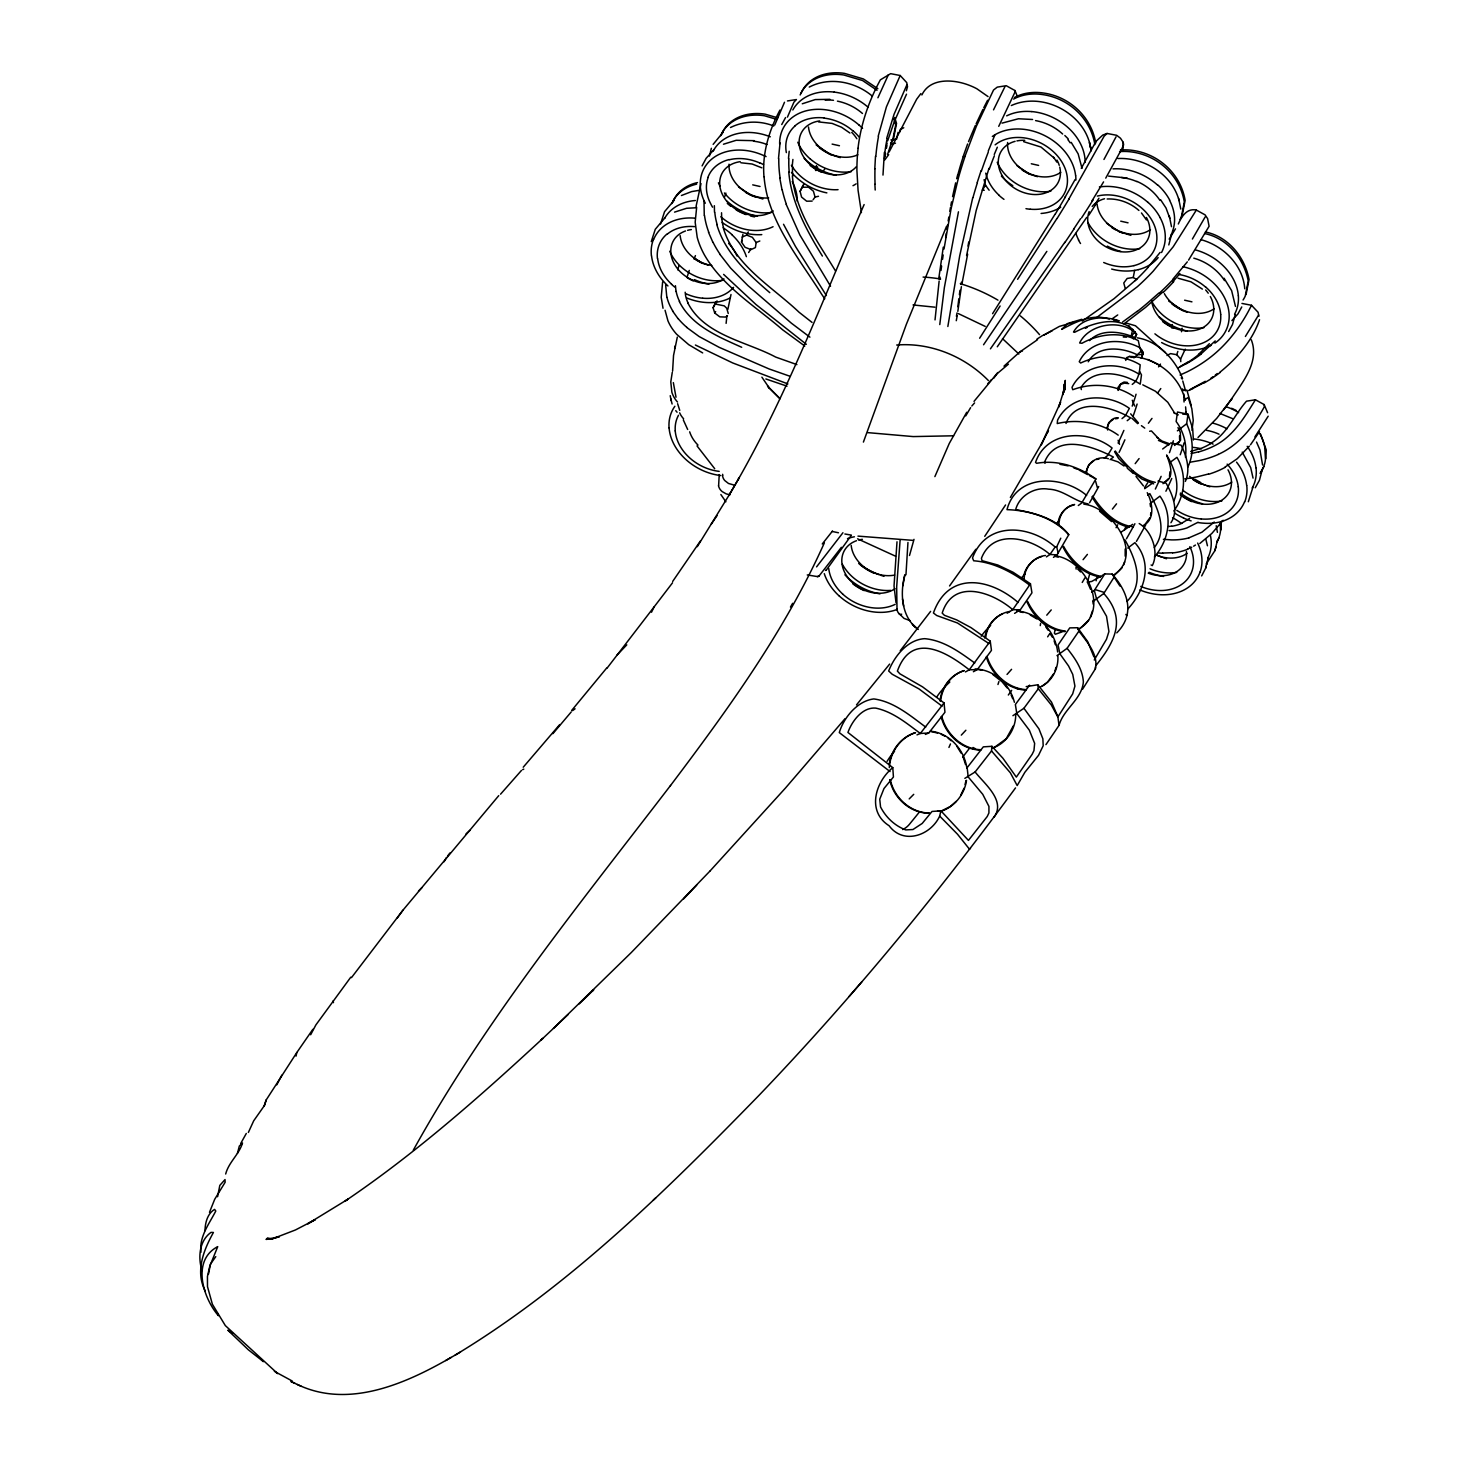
<?xml version="1.0" encoding="UTF-8"?>
<svg xmlns="http://www.w3.org/2000/svg" width="1468" height="1468" viewBox="0 0 1468 1468"><rect width="100%" height="100%" fill="white"/><g stroke="black" fill="none" stroke-linecap="round" stroke-linejoin="round"><path stroke-width="1.5" d="M665.628 284.719L666.821 297.307M1064.649 384.377L1064.594 390.323L1064.318 384.121L1065.089 388.91M672.601 371.092L673.537 355.476L677.317 337.108M935.024 319.896L939.135 281.03M882.984 175.077L884.36 152.433M714.347 205.685L714.494 212.291M721.559 212.768L721.65 218.805M778.48 158.727L780.04 142.836M205.006 1230.643C205.135 1222.807 207.465 1213.596 214.603 1209.393L215.778 1211.027C209.135 1224 199.024 1236.698 200.969 1252.222M217.576 1196.732L219.815 1185.392L225.026 1179.575L225.118 1182.309L214.695 1199.301L209.484 1212.311M900.086 131.698L900.159 129.588L903.756 127.753M1122.928 150.452L1123.222 142.341L1120.488 138.231L1116.653 135.295L1107.055 133.46L1102.78 135.074L1096.027 141.313L1081.274 168.361M874.8 168.728L875.497 156.287M1015.728 714.145C1015.984 729.009 1006.259 743.891 991.799 748.258M703.998 200.767L704.255 215.319M905.958 574.777L907.958 542.463M965.026 156.177L976.348 126.321L993.524 90.043L997.249 87.126L1006.222 85.713L1014.957 90.539L1014.847 92.374L998.735 126.34M788.481 158.471L789.197 151.259M792.225 166.031L792.904 159.443M900.086 540.389L896.673 586.87L897.003 608.614M939.777 324.575L944.364 287.544L958.457 211.814M1125.185 556.152L1125.185 549.05M1024.095 579.163C1024.425 567.529 1033.784 556.757 1045.491 555.473M902.857 585.805L904.839 574.832C899.902 593.347 901.297 617.386 918.271 629.46M964.843 778.37L975.119 771.966L991.524 750.955L991.928 746.313L983.303 746.863A660.765 118.798 -47.9 0 1 967.155 767.654L968.183 776.921L982.753 794.316L988.937 806.409L988.918 812.942L987.212 816.538L968.44 840.393L940.915 810.831L937.593 810.868M1150.582 515.305L1150.82 512.681M897.003 541.784L894.03 586.044L896.012 602.706M1086.577 473.393C1086.265 462.292 1098.431 455.227 1108.358 458.732M1220.972 529.93L1221.321 521.324M1265.911 458.53L1266.26 449.924L1260.48 433.959M1118.763 389.699L1120.855 383.809L1124.048 382.047L1127.332 382.396M1179.648 439.794L1179.52 435.849M296.041 1056.098L296.775 1052.593L312.868 1029.307M726.109 323.364L726.935 315.73M940.052 701.025C941.263 687.538 950.622 674.785 963.797 670.803M696.034 206.511L701.007 183.573M884.525 158.617L884.837 155.755M1064.484 387.112L1063.878 392.103L1065.309 380.359L1062.905 394.672L1064.116 389.736L1058.74 407.003L1060.575 402.232L1041.161 444.859L1048.446 430.528L1047.051 433.262M1106.872 428.362L1108.744 422.656L1112.928 419.628M858.028 148.213C860.78 124.248 868.854 100.943 880.378 79.841L890.636 73.657L900.196 75.51L906.729 82.593L907.518 86.685L906.38 90.759M889.296 767.617C890.25 752.148 900.453 737.266 915.555 732.642M957.833 306.757L958.824 298.793M1185.465 457.282C1187.098 444.767 1183.74 431.574 1176.143 421.518L1177.483 412.013L1188.016 414.251L1192.677 428.638L1193.374 439.978M812.134 201.098L806.666 201.208L801.565 197.061L800.078 191.335L803.088 185.207M957.833 311.344L961.375 286.719M742.166 237.082L746.68 235.082L752.387 237.321L756.13 242.55L755.414 247.578L750.974 249.597L745.065 247.285L741.505 242.128L742.881 234.421M1171.868 328.043L1172.326 324.556M237.449 1153.353L239.321 1146.068L242.514 1143.003C239.156 1154.362 228.623 1162.326 225.687 1174.015M939.759 279.324L940.07 277.158M959.375 294.628L959.98 290.279M940.988 270.479L941.612 266.038M942.548 259.359L943.172 254.918M947.851 326.502L959.705 255.744L972.752 197.648M938.731 278.792L943.282 247.174M945.649 237.577L946.273 233.357M985.78 637.185C987.102 624.634 997.212 613.459 1009.782 611.459M1132.232 384.414C1138.526 380.084 1139.645 371.899 1140.159 364.798C1121.992 353.898 1099.569 354.118 1080.668 363.018L1079.255 361.697C1089.972 339.585 1119.956 336.888 1139.81 347.696L1143.333 352.834L1141.297 358.1L1143.333 352.834L1139.81 347.696L1138.287 340.631C1120.396 331.309 1099.22 333.768 1081.971 343.273L1079.641 342.98C1088.999 323.382 1122.543 318.428 1136.617 334.3L1134.562 337.493C1120.561 331.328 1101.092 328.612 1089.531 340.613M1045.95 744.625L1059.034 725.357L1057.914 717.118L1051.253 704.897L1038.28 688.786L1037.803 684.785L1026.187 686.62M946.897 229.136L947.539 225.044M662.619 282.095L661.206 297.288L663.022 308.262M1040.261 625.625L1040.647 623.221M889.314 763.782C891.296 749.744 901.48 736.954 915.188 732.771M944.016 249.009L951.099 208.658L958.476 177.665A85.878 15.524 -75.5 0 1 965.063 156.397M948.181 220.971L948.823 217.044M966.513 780.37C964.531 794.408 954.347 807.198 940.658 811.382M1187.795 467.136C1194.53 453.502 1192.989 437.244 1186.639 423.793L1188.016 414.251L1182.694 414.104M727.853 309.381L731.009 294.499M1201.668 575.896L1205.613 568.263L1208.109 558.17M956.42 316.299L957.026 312.886M949.814 211.282L950.493 207.355M1066.007 423.463C1076.136 396.727 1111.441 406.508 1130.599 417.903L1127.222 420.692M967.999 246.055L968.752 241.981M896.544 139.368L898.104 132.34M950.842 205.52L951.539 201.85M956.274 320.703L957.246 315.528M672.271 372.358L670.784 381.919L671.867 392.231A96.87 48.811 -16.7 0 0 677.519 402.048M961.815 284.608L967.651 254.184M696.658 207.355L695.171 222.218L697.208 237.302A85.86 53.233 35 0 0 704.42 254.9C722.77 286.682 755.616 306.39 782.609 329.786L804.794 346.044M1055.107 629.644L1054.391 633.295L1055.382 634.231L1062.025 631.919M208.493 1274.096L210.419 1264.168L215.778 1256.626M960.953 284.37L961.375 282.26M1181.465 331.731L1182.162 328.19M966.586 255.524L976.183 210.548L988.992 168.306M719.228 474.623L718.623 485.614M815.456 170.013L816.3 165.701M815.859 170.6L816.703 166.288M1136.746 279.581L1133.241 277.489L1134.654 270.369M1181.318 217.117L1184.309 202.015C1180.033 175.94 1158.325 155.773 1132.379 152.048A49.472 38.718 27.8 0 0 1119.57 151.626M1246.057 294.573L1249.048 279.471C1244.901 257.065 1228.294 236.642 1205.448 231.962M878.213 136.175L886.415 106.889L900.196 75.51M1191.943 430.308L1193.245 420.454L1191.832 408.728L1188.162 397.443L1184.401 399.993M1095.458 666.784L1095.348 668.894L1082.595 689.153M952.567 196.657L955.65 182.839M940.639 700.731C942.052 687.299 951.062 674.546 964.256 670.564M1169.482 476.384L1169.904 471.797M264.112 1105.955L266.167 1099.991L296.848 1052.483M1206.237 563.895L1214.898 550.647L1217.394 540.573M1086.136 471.356L1088.871 464.677L1093.899 460.64M886.58 145.424L887.112 143.093M886.745 138.157L894.049 114.302L906.839 84.942M1058.153 522.828C1059.034 514.222 1065.456 506.699 1074.007 504.974M248.367 1132.452L253.707 1120.8L264.589 1105.312L266.167 1099.991M697.282 546.665L730.33 493.064M1133.443 338.888L1131.131 336.245L1132.709 329.456C1116.267 314.941 1092.137 323.29 1074.704 332.263L1073.512 332.08C1081.953 316.703 1104.12 315.363 1119.203 320.886L1113.515 320.097M892.783 767.636C875.24 782.04 866.524 811.419 889.113 825.75C903.444 845.146 930.767 835.531 939.685 816.08L940.915 810.831L932.015 811.455L922.216 823.438L912.949 829.53L905.756 829.915C894.764 825.805 885.846 817.327 880.543 806.923L879.736 799.198L883.993 788.518L893.425 777.012L892.783 767.636L847.935 732.459C851.752 721.559 862.285 706.934 875.717 708.108C892.764 711.705 906.692 723.265 920.326 733.468L928.749 732.991A664.765 119.312 -47.9 0 0 944.952 712.255L944.034 702.933L922.583 686.877L899.884 673.812L897.388 671.096C911.646 631.258 946.475 651.847 969.284 669.83L977.303 669.591A660.086 118.743 -47.9 0 0 991.45 650.361L990.239 641.167L971.009 627.625L956.659 619.9L944.383 615.294L942.199 613.092C953.356 577.786 992.46 592.154 1012.755 609.697L1020.315 609.77L1031.949 592.815L1030.444 583.787L1013.104 572.263L997.763 564.996L982 560.666L981.431 558.28C993.047 528.205 1030.738 537.655 1049.932 554.464L1056.997 554.904L1068.759 534.719C1056.538 518.534 1034.555 512.901 1015.673 509.616C1019.214 495.835 1034.591 486.624 1048.629 489.174C1063.419 489.688 1074.411 501.469 1088.173 503.909M674.619 348.466L675.243 345.842M1092.412 610.982L1090.375 617.257M709.466 156.067L711.374 148.286M965.045 784.499L966.036 780.536M1171.409 234.88L1168.803 244.936M1059.034 725.357C1063.493 708.934 1081.989 699.337 1083.366 681.868C1082.613 669.023 1074.833 658.031 1067.089 648.324L1078.925 631.093L1077.604 627.735L1069.75 627.882L1058.043 645.002L1059.878 653.792L1068.557 665.958L1072.741 674.399L1074.925 686.106L1072.686 693.869L1057.951 716.788L1051.492 702.071L1037.803 684.785M727.486 315.602L725.541 317.07L719.779 316.849L714.714 312.996L713.099 307.729L715.889 301.821M651.278 241.578L655.279 229.283L665.169 217.558M660.563 223.962L664.564 211.667L674.454 199.96M1253.011 486.991L1248.314 501.762M1262.296 469.393L1259.452 480.275L1255.25 487.761M956.677 178.711L957.705 174.747M1241.946 303.436L1251.507 305.271C1240.9 326.795 1225.578 346.797 1205.76 360.724A85.878 41.306 -18.5 0 1 1187.282 371.771L1180.089 375.019M892.012 140.855L887.571 154.47M1125.754 360.412L1126.763 357.55L1129.406 356.449C1155.041 356.724 1179.318 375.147 1185.208 400.25M1235.212 314.574L1232.478 324.575L1228.661 331.529M1259.544 319.675C1252.443 340.594 1237.01 358.412 1219.963 372.193M887.663 140.836L894.196 121.862L906.508 94.191M984.624 637.938C986.569 627.698 992.698 617.936 1002.607 613.826M909.499 555.51L914.014 539.343M1023.6 576.539C1025.288 567.125 1032.389 559.014 1041.711 556.592M677.739 269.855L678.913 265.781M1214.898 550.647L1216.036 546.812M1185.245 349.145L1180.584 359.091L1180.786 361.66M1205.613 568.263L1206.311 565.932M1206.751 564.428L1207.43 562.134M1055.015 670.692L1056.024 667.334M1135.278 331.713L1131.131 336.245M800.078 191.335L803.822 184.454M1178.914 441.758L1174.547 445.483M977.193 182.619L981.119 170.582M1180.584 359.091L1176.785 354.706L1177.831 351.439M1094.266 660.013L1106.487 639.259L1108.927 631.515L1106.523 616.248L1096.596 598.999L1094.321 590.503L1104.743 573.915L1112.157 574.098C1127.846 591.751 1135.608 613.826 1116.781 632.873M997.965 684.51L998.919 681.537M687.409 276.094L689.263 270.406M741.505 242.128L742.056 240.477M963.1 156.672L967.614 143.974M724.568 197.079L725.908 193.097M1007.14 613.239L1012.755 609.697L1030.444 583.787M1135.259 338.246L1136.617 334.3L1132.709 329.456M863.404 442.088L906.398 324.208L946.53 226.347M1013.36 725.853L1006.204 738.753L994.643 747.249M1123.662 564.886L1124.69 561.987M774.737 125.055L784.499 102.265M713.099 307.729L717.045 300.903M276.791 1084.815L281.838 1075.163M934.877 476.623L949.245 443.501L966.715 412.288M988.239 151.076L994.845 135.038M921.886 94.961C930.235 77.198 954.475 79.29 969.889 85.548A35.049 20.479 18.4 0 1 976.899 88.796L988.037 96.594M965.742 415.884L970.605 407.664M968.531 141.644L975.358 125.477M1095.348 668.894C1098.688 654.544 1086.87 641.846 1078.925 631.093M964.054 788.206L960.696 795.271M787.454 117.11L793.913 102.173L796.427 99.549L787.472 100.943M877.919 97.769L888.397 74.74M994.276 154.452L997.322 147.222M1268.187 416.215L1254.883 436.913M993.634 378.322L997.304 373.533L1008.424 364.174M1185.355 481.394C1190.64 469.668 1186.603 456.163 1181.153 445.226L1170.73 442.877M1258.59 315.033L1245.396 336.466M948.934 747.451L950.457 743.946M1124.268 530.352L1125.919 526.608M310.666 1034.756L315.859 1024.958L350.779 977.193M693.942 258.992L695.447 255.616M1168.473 478.66L1162.986 483.706M1173.85 500.937C1180.731 485.688 1174.712 468.439 1166.601 454.952M864.12 204.566C821.474 302.628 783.839 403.443 728.844 495.542L739.303 477.54L737.835 480.036M702.089 165.884L706.145 158.305L713.723 149.975M976.128 123.807L982.918 109.439M824.392 542.793C785.05 630.708 728.146 709.154 670.381 785.71M1205.173 216.915L1192.401 239.027M1089.623 574.263L1087.458 582.062L1091.66 581.475L1100.743 576.374M1217.192 541.6L1218.88 537.967M1263.82 466.567L1260.058 473.412M993.524 109.861L1004.828 86.869M1058.226 553.418L1056.703 546.83L1060.777 538.187M1241.763 306.959L1237.946 313.932L1231.909 320.593M1096.247 665.132C1115.185 641.241 1126.617 619.111 1103.789 593.476L1114.34 576.796M444.107 861.734L446.437 857.514M651.498 612.248L654.067 606.963L672.546 582.778M1149.829 517.91L1144.324 525.379M351.458 977.651L402.911 910.233L498.753 795.638M1116.065 136.799L1103.954 159.462M983.744 107.77L987.597 100.264M889.131 151.975L916.656 99.237L920.876 93.603M965.412 671.94L969.284 669.83L990.239 641.167M746.68 235.082L748.313 231.999M1186.272 414.747L1185.593 406.893M1088.247 361.789C1097.752 344.98 1122.139 347.145 1137.241 354.816L1142.471 354.412L1139.81 347.696M1042.519 442.18L1010.369 497.432M1142.086 350.265L1133.902 357.88M781.747 124.523L785.563 117.55M240.642 1143.627L246.294 1133.461M1104.285 458.144L1107.533 455.594L1112.083 447.997C1088.467 429.28 1046.574 430.197 1035.546 462.365L1036.591 463.301C1057.639 459.539 1078.815 466.659 1095.917 478.972L1081.677 503.01L1078.319 505.506M413.297 1150.196C485.541 1019.636 580.043 903.481 670.546 785.472M979.633 338.246L1000.112 306.005M1075.108 179.555L1064.722 197.776M1116.065 527.709L1117.68 524.81M1154.362 556.978C1169.115 539.967 1173.464 515.176 1159.959 496.129L1151.059 502.882M1154.325 547.527C1167.39 530.829 1158.619 509.763 1149.811 493.615L1147.756 495.248M790.481 607.055L792.647 603.311M1173.813 510.992C1185.355 495.45 1186.823 474.146 1176.951 457.355L1170.381 462.145M1105.753 178.123L1121.772 148.947L1123.607 144.855L1123.222 142.341M1178.309 223.998C1181.538 216.695 1186.86 207.887 1196.347 210.071L1205.081 214.86L1207.613 218.64L1209.1 226.274L1188.566 260.111M1122.139 567.694L1114.432 575.217M1103.569 181.885L1091.825 201.153M1055.107 214.126L992.588 313.675M1068.686 199.354L1104.12 136.23L1107.055 133.46M1175.483 228.843L1169.17 239.137M748.643 252.533L750.9 248.826M455.19 1355.111C569.731 1285.895 665.903 1190.86 758.791 1095.568C851.312 998.992 936.511 895.553 1015.526 787.894M1126.965 601.476C1144.985 582.723 1135.7 559.602 1125.039 539.949M713.154 144.359L723.008 132.359M1259.507 431.665L1250.516 444.767M1098.926 198.235L1094.761 204.878M1056.905 218.567L1017.618 279.305M916.986 734.881L920.326 733.468L944.034 702.933M1053.51 673.977L1047.51 682.125L1041.803 686.363M994.13 817.107C1005.965 800.555 984.441 783.93 975.119 771.966M779.948 110.082C769.104 130.322 762.002 153.534 763.984 176.71M1128.085 608.725C1144.783 590.558 1153.187 563.327 1134.874 542.665L1127.791 548.078M887.094 761.305L889.259 757.947A20.222 4.367 -47.3 0 1 894.544 751.231M1088.614 620.267L1079.861 628.744M1005.562 504.955L984.734 536.334M1144.563 487.633L1147.646 482.899M397.296 917.995L402.911 910.233M1086.705 217.374L997.286 346.778M983.56 344.76L1046.849 251.377M1080.576 218.677L1073.585 229.247M714.714 312.996L715.65 311.565M700.456 540.903L672.656 581.456M711.228 524.204L717.026 515.672M850.981 535.802L826.154 570.3M1064.832 242.257L990.423 348.852M1158.546 366.872L1160.472 364.064M1170.932 522.736C1179.079 510.534 1172.602 494.679 1166.124 483.192L1158.013 481.082M1056.703 546.83L1055.162 547.014L1049.932 554.464L1046.427 556.886M975.853 549.271L949.557 585.952M884.819 159.884L888.691 154.635M813.107 199.74L815.052 197.042L813.419 191.189L808.483 187.17L802.941 187.225M1157.518 393.112L1160.803 388.543M552.885 733.67L571.236 711.925M841.421 547.307L818.887 576.208M606.89 668.362L654.067 606.963M1230.624 400.415C1241.8 382.799 1260.095 362.357 1251.286 339.769M1267.581 412.728L1264.168 404.581L1255.434 399.791C1244.534 417.169 1233.395 436.363 1214.33 445.832A74.519 43.673 4.6 0 1 1198.64 451.924M974.018 401.388L997.763 372.542M1038.28 688.786L1023.93 708.273L1012.92 715.687M1223.817 409.682L1232.037 398.47L1216.77 418.307L1198.016 437.464M1160.142 252.386L1148.159 267.158M1148.38 423.261L1151.995 418.398M842.944 532.719L816.575 566.868M815.658 169.884L817.731 167.132M500.551 794.188L521.47 770.425M930.602 611.385L900.251 650.691M447.593 856.009L449.905 853M1187.318 261.854L1173.189 278.81M1135.186 463.649L1139.095 458.567M1223.138 520.259L1211.852 533.434L1199.796 543.527M832.503 531.031L822.264 543.967M1112.395 509.066L1116.542 503.836M889.645 664.087L856.523 704.879M1179.923 273.507L1172.859 281.764M606.596 668.124L571.639 710.475M1083.072 559.693L1087.403 554.39M418.508 890.984L421.885 887.718M1249.378 446.125L1237.249 458.713L1225.009 467.118M845.073 718.641L785.417 788.096L709.888 871.148M616.817 655.315L626.781 644.874M559.712 724.586L523.232 767.214M1046.757 615.184L1051.235 609.917M822.906 171.334L824.759 169.187M849.091 996.478L861.881 981.743M971.834 405.994L974.568 402.911M1196.347 210.071L1173.207 246.789L1153.206 271.176A85.878 25.176 -39.5 0 1 1137.315 286.755L1096.559 317.638M1007.03 674.436L1011.58 669.316M1209.375 343.714L1198.549 354.339M987.927 383.533L991.414 379.661M1125.259 359.165L1127.736 358.174M1022.095 577.126L1025.196 573.768M961.301 735.119L965.871 730.238M709.778 871.258L631.277 952.548L553.491 1028.407M1215.229 340.925L1200.677 354.265M683.666 898.838L696.713 885.112M990.625 625.405L986.588 629.607A20.093 4.496 -46.3 0 0 981.193 636.231M1037.546 339.677L1019.875 351.935L1022.462 350.944M909.206 798.904L913.738 794.335M956.09 801.418L950.365 806.464L940.291 811.51M466.035 833.879L470.145 830.246M1214.238 522.039L1201.925 532.205L1188.97 537.82M1123.277 336.998L1126.451 337.163M1057.015 522.975L1059.474 520.553M579.181 1003.892L593.696 989.836L592.136 991.322M568.171 1014.48L540.774 1040.353L542.94 1038.298C480.275 1096.284 416.013 1153.114 345.163 1201.044L348.136 1199.062L307.711 1223.817L315.29 1219.651L295.453 1229.964L273.69 1238.331L279.232 1236.827L266.002 1239.377L272.002 1238.955L267.139 1238.276L272.993 1239.065M1162.674 292.169L1145.627 307.326L1124.048 323.822M1135.094 280.608L1113.992 298.72L1082.265 321.088M653.352 1200.072L655.847 1197.741M1003.984 366.156L1020.297 351.513M1158.692 293.215L1149.279 301.527A93.805 26.424 -37.7 0 1 1137.241 311.51M1177.373 430.84L1186.639 423.793M1122.011 418.619L1125.314 415.884L1129.369 408.361C1107.129 392.433 1071.053 393.424 1057.584 420.123L1057.235 423.555C1078.044 418.637 1100.541 422.49 1118.212 435.134M1110.102 459.668L1113.423 457.062C1092.412 446.07 1056.391 432.73 1044.464 462.347L1045.051 463.246M1103.789 593.476L1092.871 601.568M1137.131 311.363L1122.598 322.024M1162.656 449.006L1169.115 444.107M1067.089 648.324L1056.96 655.645M1189.539 518.479L1181.777 523.177M572.483 710.696L575.071 708.824M1152.6 483.1L1144.655 488.697M1132.672 524.333L1121.332 531.966M1112.267 318.739L1117.735 314.941M1053.437 557.363L1056.997 554.904M1091.807 592.246L1094.321 590.503M1197.98 522.296L1186.988 527.911A74.519 45.985 32.8 0 1 1172.437 530.59L1169.042 530.572M1036.995 339.071L1042.647 335.456M1014.608 613.367L1020.315 609.77M1210.164 443.666C1227.156 434.308 1234.294 414.765 1246.534 401.168L1255.434 399.791M1102.083 575.548L1104.743 573.915M1085.439 328.318L1087.384 327.272M1188.052 361.917L1179.758 366.798M1193.612 546.169L1195.447 545.05M1205.301 381.295L1189.851 389.626M297.288 1384.452C348.522 1409.188 405.957 1383.572 451.08 1357.441M445.74 1360.561L460.438 1352.046M1167.023 355.513L1170.51 353.604L1176.785 354.706M973.376 671.72L977.303 669.591M1185.465 364.082L1178.217 367.826M1203.595 382.873L1192.787 388.433M1039.729 687.263C1051.804 682.18 1058.777 668.656 1057.859 655.884M1078.118 629.313C1111.019 611.55 1086.779 559.969 1055.419 555.84M1143.462 525.471C1155.481 519.268 1152.417 502.496 1147.242 492.697M1191.686 547.215L1187.557 549.105M970.476 848.486L969.357 849.036L957.466 834.173L939.685 816.08M522.645 769.672L523.782 769.122M1218.312 454.364C1239.029 445.134 1253.599 426.289 1264.278 406.875L1264.168 404.581M1113.019 575.383C1144.636 556.133 1113.313 507.359 1083.843 504.166M925.354 734.422L928.749 732.991M756.13 242.55L759.818 241.009M681.427 195.519L691.648 191.592L700.254 190.143M809.272 87.071C829.548 76.464 855.183 81.639 872.231 96.044M730.495 127.514C743.891 120.853 759.929 120.449 773.764 125.991M1052.281 330.704L1043.253 335.365L1059.419 326.391L1074.998 321.914M802.28 103.788L815.254 99.585L829.934 99.329M674.546 212.126L686.584 208.291L695.52 207.795M1011.324 105.531C1043.051 91.144 1085.586 113.752 1090.742 148.36L1089.439 142.561L1091.293 150.764M1002.038 123.128L1018.443 118.761L1032.573 119.495M723.467 144.231L736.22 140.286L754.387 140.671M1164.583 482.183C1174.969 477.614 1170.033 464.072 1167.005 456.126M1199.319 448.804L1190.695 451.483M891.131 144.415L895.498 143.148M1208.439 473.999L1197.466 476.77A93.805 54.169 8.2 0 1 1184.841 478.825M1174.106 444.4L1178.474 443.006L1180.566 440.125L1180.309 432.271L1177.978 427.592M1074.631 504.46C1065.144 506.02 1058.428 515.745 1058.978 525.085M1198.567 451.832L1191.025 453.575M1095.917 478.972L1089.348 475.522M1096.504 459.521L1099.11 458.933M815.052 197.042L818.502 196.29M1126.672 615.459L1125.901 614.431M1149.646 431.262L1151.426 430.931L1158.399 438.418M1190.346 462.163L1199.209 460.603A85.878 51.123 6.6 0 0 1218.367 454.401M1081.806 319.272L1067.731 323.474L1061.713 329.364C1076.191 321.731 1092.486 313.363 1109.276 319.125M890.929 139.937L895.462 139.276M1115.295 418.784L1117.643 418.472M333.163 1000.864L333.456 1002.644M1168.455 526.498L1171.703 526.113M1182.969 390.488L1186.915 390.158L1191.227 405.462M896.691 345.017C930.529 342.283 964.715 356.412 988.331 380.487M953.576 435.794L913.188 436.583L867.68 432.62M1172.492 552.702L1162.583 553.051M1118.341 417.811C1111.716 416.985 1106.854 423.867 1107.624 429.996M1133.241 277.489L1127.185 278.443L1123.772 282.994L1125.204 288.315M1117.9 158.526C1144.269 157.241 1172.308 174.453 1179.098 200.676M740.881 162.764L752.111 164.012L761.855 167.829M1108.615 176.123L1127.02 178.032M1107.166 198.987C1118.726 198.455 1130.268 202.786 1138.911 210.456M913.041 304.94L934.877 307.179M818.557 121.917L832.081 123.404L841.513 127.221L849.899 133.019M910.105 620.652L903.976 618.377L898.288 612.78A93.805 13.964 -75.7 0 1 896.893 609M715.87 304.151L724.256 305.858L726.697 308.225L728.256 313.491M912.821 540.352L857.973 536.114M929.483 813.033C910.6 812.96 894.067 797.766 890.305 779.618M981.083 749.726C962.329 749.286 946.273 734.202 941.795 716.476M1133.204 526.773C1115.441 524.755 1101.862 510.442 1092.687 496.092M929.005 813.199C910.105 813.18 893.461 797.986 889.81 779.783M984.276 190.253L982.294 190.106L985.413 185.427L984.11 179.647M1026.26 689.648C1007.727 688.529 992.24 673.665 986.973 656.38M975.101 669.004C993.873 669.371 1010.039 684.455 1014.388 702.273M980.496 750.038C961.724 749.689 945.539 734.587 941.208 716.788M1163.39 539.306L1171.446 539.875A85.86 53.16 35 0 0 1188.988 537.857M1016.737 611.018C1038.023 612.193 1055.29 631.423 1057.639 651.976M1065.438 631.075C1048.464 629.258 1034.72 616.358 1027.582 601.421M1025.582 690.088C1007.011 689.098 991.395 674.197 986.294 656.82M975.082 748.588L973.045 747.487M1168.968 444.859L1158.454 440.418M1023.618 141.662L1040.94 147.02L1054.391 158.25M1155.279 482.366C1138.085 478.715 1125.295 464.622 1115.258 450.97M930.584 731.211C949.557 733.046 964.421 749.836 966.88 768.296M1101.165 576.355C1084.54 573.474 1071.457 560.739 1063.603 546.353M1064.667 631.644C1047.822 629.919 1033.399 617.129 1027.013 601.862M807.272 574.924L817.749 576.649M844.889 534.003L851.385 535.104M733.651 484.935L728.477 483.467L724.77 480.55A84.538 27.562 -38.8 0 1 722.495 475.669M930.217 731.339L937.501 733.046M978.294 669.555L981.909 670.234M1059.896 464.292L1068.117 465.87M1178.033 278.204L1190.952 281.801L1202.384 289.104M1137.315 337.842C1158.069 340.998 1175.391 359.568 1182.584 378.579M832.173 531.453L838.467 532.774M1019.71 611.752L1023.214 612.523M1031.288 163.755L1038.61 165.407M832.117 144.103L839.439 145.736M1120.726 221.173L1128.048 222.824M752.717 184.858L760.039 186.491M1184.621 300.206L1191.943 301.839M1100.339 577.034C1083.824 574.263 1069.988 561.675 1062.979 546.867M1128.708 383.625L1124.506 383.13L1120.139 384.524L1118.047 387.424L1118.047 390.415M1016.608 688.419L1019.287 689.098M1054.85 556.28L1058.189 557.179M1125.552 322.887L1135.48 325.768L1165.28 352.614M1131.956 470.824L1133.241 471.21M1204.622 233.54C1227.468 238.22 1244.075 258.625 1248.222 281.03L1245.213 296.151A52.536 41.122 27.8 0 1 1243.066 300.004M777.71 117.844L765.195 114.155A49.453 38.718 27.8 0 0 721.577 134.12M776.884 119.422L764.369 115.733A49.453 38.718 27.8 0 0 720.751 135.698M1139.205 523.544C1151.756 531.104 1159.298 551.968 1152.288 565.602L1151.114 564.978M787.031 386.176L765.856 378.964M1129.039 527.342C1113.001 523.269 1099.752 510.992 1092.008 496.679M796.904 364.596L775.71 357.091C746.533 341.475 704.658 335.511 687.868 303.032M787.876 383.919L732.642 362.926L695.392 345.017M1095.22 589.604L1103.716 592.265M1037.472 176.674L1029.49 174.142L1017.104 165.774M1130.892 235.357L1118.928 231.559L1106.542 223.191M840.302 157.645L830.337 154.489L816.171 144.928M762.883 199.024L750.919 195.244L738.532 186.876M707.998 265.029L702.016 263.139L694.933 258.35M1173.721 412.728L1178.254 414.893M790.151 376.322L769.122 368.963L719.155 347.329L699.172 336.557L686.712 327.437M1132.158 357.44L1129.406 356.449M1111.313 459.649L1118.065 461.888L1124.029 466.017M1219.871 413.444L1232.441 418.563M1200.989 239.651C1223.284 245.798 1243.011 264.937 1244.754 288.792M958.365 313.601L985.211 326.41M895.572 556.207L857.569 538.811M1073.548 467.705L1077.145 469.209M1153.683 483.871L1141.994 479.137L1133.057 472.457M741.689 347.274C718.384 336.814 691.483 325.768 679.335 301.509M294.976 1383.37L290.921 1381.48L301.344 1386.361M1160.582 365.587L1147.793 359.458M1231.634 408.287L1236.313 410.526M941.318 734.385L944.878 736.11M292.316 1381.076L276.259 1372.36M1169.923 443.905L1162.124 441.097L1156.821 437.354M1030.261 615.055L1036.94 618.964M1200.659 482.532L1194.713 479.174M1142.783 384.836L1155.426 391.24L1167.794 402.269L1174.877 413.462M1078.925 469.962L1087.623 474.604M702.677 352.926L688.749 344.686L676.583 334.19A85.878 51.196 6.6 0 1 667.922 320.758L665.059 310.262M1138.966 374.156C1117.698 360.394 1084.136 362.816 1072.007 387.368L1072.759 389.717C1092.834 382.212 1115.533 384.469 1133.498 396.305M1086.632 495.432C1062.538 474.825 1016.406 473.577 1006.993 509.653C1029.196 510.314 1053.529 517.562 1068.759 534.719M992.662 674.399L1002.002 681.702L1007.121 687.905M1055.162 547.014C1029.93 524.645 986.349 520.773 972.513 557.95L973.688 560.776C994.625 562.391 1013.452 572.887 1029.912 585.347M1127.277 468.2L1133.314 473.485M877.846 88.722L863.367 78.942L844.614 73.4A49.453 38.718 27.8 0 0 800.996 93.383M877.02 90.3L862.542 80.52L843.77 74.978A49.453 38.718 27.8 0 0 800.17 94.943M1168.675 301.013L1182.823 310.592M1018.15 602.504C989.799 577.823 948.273 570.942 933.428 612.982L936.694 615.514L957.448 622.982L988.992 643.571M806.336 344.301L756.057 304.573L723.614 274.388M809.914 337.145L791.38 323.18L747.928 285.581L730.66 268.149L720.091 254.57M1141.425 425.683L1144.746 428.106M974.715 662.986C959.76 652.122 943.649 640.305 924.638 638.672C907.481 639.626 894.361 656.361 888.672 670.986L892.177 674.234L918.986 688.914L942.034 706.126M812.061 322.428L799.069 312.244C772.241 286.7 734.385 265.598 723.21 227.632M1099.569 511.213L1111.606 521.58M925.702 727.082C909.995 715.485 893.81 701.612 873.827 698.933C857.312 700.86 843.586 717.87 839.292 732.587L890.048 771.562M898.82 613.569L899.847 614.395A96.87 14.552 -74.2 0 0 901.682 614.174M274.369 1371.204L277.636 1373.589L225.32 1325.586L212.383 1304.245L207.483 1286.61L207.447 1276.444L209.74 1266.37L217.723 1246.644C191.501 1260.278 202.712 1297.529 218.42 1315.695L217.447 1313.218M1002.516 338.649L1018.865 354.008M948.163 738.221L951.136 740.734M232.678 1333.366L227.87 1330.21L248.312 1349.753L263.433 1361.662L260.772 1358.928M1131.846 418.178L1137.718 423.665M769.783 292.664C748.093 273.855 725.119 253.065 716.788 224.531M725.889 501.799L720.861 494.532M1130.672 413.829L1138.434 422.949M1064.832 135.515L1068.19 138.854M1077.714 569.07L1080.558 571.951M991.928 746.313L1002.919 758.24L1016.333 777.104L1032.151 754.295L1033.949 750.625L1034.646 743.359L1029.362 730.22L1016.81 713.558L1015.361 704.512A655.297 118.119 -47.9 0 0 1029.563 685.152M991.524 750.955L1010.369 772.829L1017.177 785.582L1024.884 772.26L1038.537 755.323L1043.197 745.744L1042.867 738.789L1038.94 728.862L1023.93 708.273M1251.507 305.271L1258.094 312.28L1258.92 316.317M1136.012 476.476L1143.48 485.945M1127.039 467.136L1118.616 458.456L1114.561 451.649M769.489 388.304L780.04 398.745L767.525 386.066L769.489 388.304L761.892 377.166M714.714 468.714L697.006 445.887M1141.48 212.97L1146.471 219.943M675.757 410.655L677.06 412.233M1077.604 627.735L1087.751 641.681L1093.88 656.802M678.033 318.629L672.546 310.977M1181.208 377.827L1182.089 379.001M1045.858 627.038L1048.262 630.304M1112.157 574.098L1119.974 586.062M956.952 746.405L961.155 753.212M824.759 298.793L821.438 293.894C801.913 262.9 777.801 233.21 767.672 197.318A85.878 47.178 62.2 0 1 764.076 176.747M1107.624 516.167L1108.358 517.25M1224.073 278.223L1231.634 290.646L1235.469 306.39M1071.218 142.378L1078.154 153.865L1082.026 168.38M1053.547 157.168L1056.813 162.104M1242.24 452.126L1250.699 467.631L1253.048 478.109M1160.638 199.795L1166.014 207.997L1169.812 218.292M1050.226 633.846L1052.409 637.24M826.411 295.582L795.491 246.477L783.527 224.274M835.494 270.938C817.658 241.394 795.271 211.557 792.371 175.921M830.539 286.187L799.876 234.99L786.169 204.309M822.392 256.056C806.556 230.403 791.454 202.786 788.775 172.178M1129.057 325.712L1130.433 328.318M1139.59 371.349L1141.48 374.927L1140.232 384.157C1123.093 372.725 1093.036 366.688 1080.998 387.699L1081.365 389.589M1087.329 581.989L1090.54 589.274M679.666 412.838L680.418 414.398A85.878 41.361 -18.6 0 0 683.629 418.802M712.898 242.348L708.494 232.256M687.666 429.463L683.317 419.921M1182.492 388.91L1183.171 390.433M1256.535 442.07L1259.984 450.015L1262.572 464.989M1011.122 694.97L1012.7 698.676M1132.268 400.269L1134.727 406.012M1014.957 90.539L1017.489 96.705M963.081 756.809L965.54 764.534M205.171 1290.867C195.06 1271.27 203.685 1250.02 213.429 1232.459L210.988 1232.404C199.208 1240.809 197.868 1257.654 201.997 1270.517M1118.121 440.29L1119.497 444.327M1182.768 381.001L1185.557 390.837M672.105 403.994L670.784 398.782M1095.715 143.02C1091.44 116.945 1069.713 96.778 1043.766 93.053A49.453 38.718 27.8 0 0 1014.443 97.512M1094.871 144.598C1090.614 118.523 1068.888 98.356 1042.941 94.631A49.453 38.718 27.8 0 0 1013.617 99.072M894.673 117.477L896.544 123.367L893.553 138.487A52.536 41.122 27.8 0 1 891.388 142.341M893.829 119.036L895.719 124.945L892.727 140.047A52.536 41.122 27.8 0 1 890.562 143.919M1054.134 640.874L1055.364 644.709M677.629 403.718L679.739 410.379M1095.623 481.302L1097.367 487.651M1205.852 539.27L1207.448 545.766M781.985 189.702L779.765 177.94M1216.22 525.709L1217.412 532.352M1178.602 198.363L1180.786 209.062M1169.317 215.98L1171.501 226.678M676.014 397.222L673.335 382.597M861.422 212.621L858.064 190.308L856.908 170.196A85.878 33.929 85.1 0 1 858.119 148.305M670.234 395.681L671.115 400.544M902.508 598.944L903.664 606.082M676.014 291.435L675.427 285.709M1150.068 503.414L1150.563 506.717M1075.971 567.345L1076.154 569.107M722.641 474.311L722.751 475.485M685.171 292.224L685.611 295.729A72.446 44.994 5.4 0 0 688.052 303.014M1185.685 411.847L1185.777 413.481M874.891 184.326L875.203 190.033M1220.33 523.195L1220.532 530.774A49.013 37.324 -0.3 0 1 1216.917 542.114M1093.073 600.339L1093.128 604.045M1179.997 219.411A52.536 41.122 27.8 0 0 1182.144 215.557L1185.135 200.437C1180.859 174.362 1159.151 154.195 1133.204 150.47A49.472 38.718 27.8 0 0 1120.396 150.048M671.849 203.593A49.453 38.718 27.8 0 1 696.639 184.142M672.674 202.015A49.453 38.718 27.8 0 1 697.465 182.564M883.956 576.318A49.013 27.213 26 0 1 880.8 575.291M879.24 574.722A49.013 27.213 26 0 1 861.184 565.455M1166.51 558.739A49.013 27.213 26 0 1 1163.353 557.693M1161.794 557.124A49.013 27.213 26 0 1 1157.023 555.179M1209.871 486.826A49.013 27.213 26 0 1 1206.714 485.724M1205.118 485.119A49.013 27.213 26 0 1 1192.86 479.1M1260.792 472.512A49.013 37.324 -0.3 0 0 1265.471 459.374L1264.774 447.391A49.013 43.673 2.1 0 0 1258.608 431.72M1226.569 406.911A49.013 45.82 32.1 0 1 1238.607 412.655M923.097 277.067A135.918 106.375 27.8 0 1 940.603 279.03M960.311 283.673A135.918 106.375 27.8 0 1 997.965 300.151M1020.352 315.877A135.918 106.375 27.8 0 1 1039.527 334.631M1181.887 523.287A66.445 40.352 31.2 0 1 1171.831 526.296M1187.667 549.234A96.87 58.922 37.5 0 1 1172.62 552.941M1162.656 553.197A93.805 55.986 36.1 0 1 1158.601 552.977M1210.366 443.795A66.445 37.948 3.4 0 1 1199.521 448.988M1225.248 467.283A96.87 57.472 9.3 0 1 1208.678 474.237M1217.284 373.514A84.538 40.205 -16.2 0 1 1215.247 375.111M1213.082 376.707A84.538 40.205 -16.2 0 1 1210.806 378.322M1198.879 354.394A66.445 29.599 -21 0 1 1188.346 362.046M1200.842 354.302A74.519 34.663 -20.2 0 1 1185.575 364.156M1220.348 372.303A96.87 47.141 -16.1 0 1 1203.944 383.075M1192.952 388.561A93.805 43.783 -16.8 0 1 1188.511 390.598M1173.758 281.562A84.538 24.699 -37.3 0 1 1163.463 292.15M1148.361 267.121A74.519 20.332 -40.8 0 1 1135.241 280.645M1173.813 278.7A96.87 29.525 -37.3 0 1 1159.188 293.288M1097.495 201.63A84.538 5.248 -55.7 0 1 1088.761 215.264M1065.474 196.73A74.519 2.863 -59 0 1 1055.455 213.796M1069.071 198.914A85.86 5.23 -57.8 0 1 1057.07 218.512M1093.348 199.483A96.87 7.267 -55.8 0 1 1081.586 217.87M1073.97 229.026A93.805 4.753 -56 0 1 1064.832 242.624M989.23 169.279A84.538 15.231 -73.4 0 1 994.35 155.81M957.815 174.875A74.519 15.084 -76.8 0 1 963.155 156.948M981.34 171.224A96.87 16.203 -73.5 0 1 988.276 152.103M972.954 197.648A93.805 17.946 -73.8 0 1 977.358 182.784M884.837 152.892A84.538 33.599 87.3 0 1 887.131 138.763M885.204 156.085A72.446 30.883 85.8 0 1 885.553 153.369M886.397 148.25A72.446 30.883 85.8 0 1 886.892 145.846M875.827 156.544A96.87 37.361 87.4 0 1 878.488 136.579M875.075 184.326A93.805 38.223 86.9 0 1 874.983 168.82M789.234 172.38A84.538 47.104 64.5 0 1 788.885 158.746M792.72 176.068A72.446 41.93 62.4 0 1 792.536 166.214M780.114 178.068A96.87 52.921 64.7 0 1 778.792 158.948M786.353 204.309A93.805 52.995 63.9 0 1 782.169 189.739M717.173 224.586A84.538 53.619 37.3 0 1 714.806 212.383M723.485 227.668A72.446 46.884 34.5 0 1 721.871 218.86M708.787 232.293A96.87 60.592 37.7 0 1 704.493 215.392M720.237 254.533A93.805 59.986 36.4 0 1 713.044 242.348M679.592 301.49A84.538 52.206 8.3 0 1 676.161 291.453M672.766 310.941A96.87 59.124 9 0 1 666.949 297.307M686.841 327.382A93.805 58.151 7.4 0 1 678.143 318.593M718.476 485.724A96.87 31.177 -38.1 0 0 722.366 491.707L726.201 493.872A93.805 30.406 -39.6 0 0 730.312 494.624M826.337 570.006A74.519 3.45 -59.3 0 1 825.566 570.391M819.016 576.006A85.86 5.285 -57.8 0 1 817.437 576.282M1139.847 589.916A50.756 39.728 27.8 0 0 1175.409 593.255A50.885 39.819 27.8 0 0 1190.787 585.438A50.866 39.819 27.8 0 0 1199.998 572.171M1197.668 543.068A50.756 39.728 27.8 0 1 1200.053 572.153M1140.746 586.411A43.086 33.727 27.8 0 0 1170.987 589.255A43.233 33.837 27.8 0 0 1191.888 571.346A43.086 33.727 27.8 0 0 1189.851 546.646M1172.565 517.69A50.866 39.801 27.8 0 1 1180.4 522.681M1186.401 551.509A32.498 25.433 27.8 0 1 1148.215 573.162M1163.573 576.465A50.756 39.728 27.8 0 1 1149.114 572.3M1210.403 535.361A50.756 39.728 27.8 0 1 1209.32 554.537A50.866 39.819 27.8 0 1 1207.669 558.28M1176.73 572.392A43.086 33.727 27.8 0 1 1150.031 568.795M1187.062 553.363A32.498 25.433 27.8 0 1 1155.573 554.776M761.782 234.623A50.701 39.691 27.8 0 1 734.716 229.65A50.885 39.819 27.8 0 1 722.183 222.475M705.282 203.226A50.701 39.691 27.8 0 1 702.31 172.306A50.885 39.819 27.8 0 1 711.668 159.15A50.866 39.819 27.8 0 1 727.174 151.479A50.701 39.691 27.8 0 1 762.809 155.149A50.866 39.819 27.8 0 1 766.076 156.617M792.243 181.573A50.701 39.691 27.8 0 1 797.289 201.336M708.163 177.445A43.086 33.727 27.8 0 0 710.696 203.74A43.214 33.819 27.8 0 0 712.567 207.19M729.321 159.755A43.086 33.727 27.8 0 1 759.58 162.875M773.067 226.714A43.214 33.819 27.8 0 1 765.947 229.302A43.086 33.727 27.8 0 1 735.707 226.182A43.214 33.819 27.8 0 1 720.861 216.769M707.961 177.261A43.214 33.819 27.8 0 1 729.156 159.553M759.543 162.691A43.214 33.819 27.8 0 1 763.507 164.6M773.159 210.878A32.498 25.433 27.8 0 1 724.678 198.419A32.498 25.433 27.8 0 1 740.221 161.682M754.57 216.897A45.141 35.324 27.8 0 1 750.35 215.924M746.166 214.622A45.141 35.324 27.8 0 1 736.165 209.906M730.697 206.217A45.141 35.324 27.8 0 1 727.321 203.41M826.869 192.877A50.701 39.691 27.8 0 1 797.418 178.362A50.885 39.819 27.8 0 1 791.491 172.417M779.655 144.047A50.701 39.691 27.8 0 1 790.61 118.835A50.885 39.819 27.8 0 1 805.895 110.889A50.866 39.819 27.8 0 1 824.869 109.678A50.701 39.691 27.8 0 1 858.89 124.908M795.124 125.881A43.086 33.727 27.8 0 0 785.875 148.984A43.233 33.837 27.8 0 0 786.353 152.599M824.227 118.137A43.086 33.727 27.8 0 1 853.147 131.074M791.38 165.278A43.233 33.837 27.8 0 0 800.904 176.49A43.086 33.727 27.8 0 0 829.824 189.427A43.233 33.837 27.8 0 0 838.063 189.666M795.142 125.716A43.233 33.837 27.8 0 1 824.319 117.954M858.908 124.908A50.885 39.819 27.8 0 1 862.56 128.395M856.119 183.849A43.233 33.837 27.8 0 1 852.981 185.702M853.183 130.909A43.233 33.837 27.8 0 1 859.11 137.038M856.339 166.71A32.498 25.433 27.8 0 1 805.859 160.067A32.498 25.433 27.8 0 1 819.676 120.927M851.752 132.395A32.498 25.433 27.8 0 1 856.835 138.744M821.474 172.215A45.141 35.324 27.8 0 1 810.116 165.462M1060.722 207.227A50.701 39.691 27.8 0 1 1041.087 213.466M989.138 190.198A50.701 39.691 27.8 0 1 985.303 184.674M992.331 136.469A50.701 39.691 27.8 0 1 1022.517 129.184A50.885 39.819 27.8 0 1 1042.078 134.359A50.866 39.819 27.8 0 1 1059.235 145.626A50.701 39.691 27.8 0 1 1075.622 175.628M1030.279 209.208A43.086 33.727 27.8 0 0 1057.272 202.033A43.214 33.819 27.8 0 0 1067.254 177.059A43.086 33.727 27.8 0 0 1053.327 151.626A43.233 33.837 27.8 0 0 1022.095 137.643A43.086 33.727 27.8 0 0 995.139 144.837M999.084 195.244A43.086 33.727 27.8 0 1 985.744 173.132M1075.677 175.756A50.866 39.819 27.8 0 1 1075.916 180.032M1030.169 209.245A43.214 33.819 27.8 0 1 1025.967 208.676M1003.965 199.354A43.214 33.819 27.8 0 1 998.901 195.244M1059.731 167.095A32.498 25.433 27.8 0 1 1038.592 194.418A32.498 25.433 27.8 0 1 1000.589 172.49A32.498 25.433 27.8 0 1 1015.104 141.332M1016.939 140.91A32.498 25.433 27.8 0 1 1024.756 140.341M1056.978 160.067A32.498 25.433 27.8 0 1 1059.235 165.333M1138.324 269.635A50.701 39.691 27.8 0 1 1111.661 269.066M1099.404 186.968A50.701 39.691 27.8 0 1 1130.782 191.464A50.885 39.819 27.8 0 1 1148.086 202.511M1160.252 217.888A50.701 39.691 27.8 0 1 1163.207 248.826A50.885 39.819 27.8 0 1 1161.537 252.514M1133.957 265.616A43.086 33.727 27.8 0 1 1103.697 262.497M1078.705 240.055A43.086 33.727 27.8 0 1 1075.916 233.375M1097.312 196.088A43.086 33.727 27.8 0 1 1127.589 199.208A43.233 33.837 27.8 0 1 1152.563 221.503A43.086 33.727 27.8 0 1 1155.114 247.945A43.233 33.837 27.8 0 1 1133.92 265.653M1080.521 243.523A43.233 33.837 27.8 0 1 1078.466 240.018M1158.16 257.579A50.885 39.819 27.8 0 1 1138.269 269.672M1148.068 202.364A50.885 39.819 27.8 0 1 1160.215 217.723M1146.416 217.484A32.498 25.433 27.8 0 1 1121.387 251.78A32.498 25.433 27.8 0 1 1089.164 211.594M1092.192 206.438A32.498 25.433 27.8 0 1 1104.523 198.749M1183.942 349.696A50.701 39.691 27.8 0 1 1161.61 342.558M1182.878 266.717A50.701 39.691 27.8 0 1 1211.394 281.03A50.885 39.819 27.8 0 1 1223.78 296.261A50.866 39.819 27.8 0 1 1229.065 313.381A50.719 39.691 27.8 0 1 1218.201 340.576A50.885 39.819 27.8 0 1 1214.88 343.127M1220.679 314.666A43.104 33.727 27.8 0 1 1211.43 337.768A43.233 33.837 27.8 0 1 1182.272 345.531A43.104 33.727 27.8 0 1 1154.912 333.842M1178.676 274.461A43.104 33.727 27.8 0 1 1205.668 287.159M1205.687 287.012A43.233 33.837 27.8 0 1 1220.734 314.556M1211.192 345.31A50.885 39.819 27.8 0 1 1183.887 349.714M1210.329 296.518A32.498 25.433 27.8 0 1 1191.282 330.906A32.498 25.433 27.8 0 1 1151.701 300.701M1205.668 289.985A32.498 25.433 27.8 0 1 1208.237 293.196M1173.996 328.318A45.141 35.324 27.8 0 1 1162.583 321.547M1236.551 462.145A50.701 39.691 27.8 0 1 1246.644 485.358M1201.319 518.956A43.086 33.727 27.8 0 0 1228.294 511.781A43.233 33.837 27.8 0 0 1238.276 486.807M1227.156 464.145A43.086 33.727 27.8 0 1 1238.258 486.862M1193.521 438.932A50.885 39.819 27.8 0 1 1213.1 444.107M1246.772 485.541A50.885 39.819 27.8 0 1 1244.699 501.909M1201.173 518.993A43.233 33.837 27.8 0 1 1176.785 510.35M1244.57 501.726A50.866 39.819 27.8 0 1 1234.9 514.699A50.701 39.691 27.8 0 1 1203.154 523.14A50.866 39.819 27.8 0 1 1198.053 522.535M1191.154 520.883A50.866 39.819 27.8 0 1 1183.428 518.002M1183.575 517.984A50.866 39.801 27.8 0 1 1174.51 513.011M1193.117 447.391A43.233 33.837 27.8 0 1 1201.54 448.878M1228 469.815A32.498 25.433 27.8 0 1 1219.761 501.34A32.498 25.433 27.8 0 1 1180.309 493.964M1191.667 501.616A45.141 35.324 27.8 0 1 1180.309 494.863M897.058 609.514A50.756 39.728 27.8 0 1 875.662 612.156A50.885 39.819 27.8 0 1 856.083 606.963A50.866 39.819 27.8 0 1 838.944 595.714M838.889 595.696A50.756 39.728 27.8 0 1 824.264 573.639M895.168 604.357A43.086 33.727 27.8 0 1 873.827 607.954A43.251 33.837 27.8 0 1 842.559 593.953M842.632 593.971A43.086 33.727 27.8 0 1 828.723 568.483M847.495 538.628A43.086 33.727 27.8 0 1 854.394 536.793M895.003 588.705A32.498 25.433 27.8 0 1 848.577 578.484A32.498 25.433 27.8 0 1 856.523 540.701M858.633 540.059A32.498 25.433 27.8 0 1 862.377 539.325M864.212 590.613A45.141 35.324 27.8 0 1 852.798 583.842M720.806 475.559A50.756 39.728 27.8 0 1 686.767 460.31A50.885 39.819 27.8 0 1 674.381 445.079A50.866 39.819 27.8 0 1 669.096 427.94M669.059 427.904A50.756 39.728 27.8 0 1 674.858 406.287M719.192 471.375A43.086 33.727 27.8 0 1 690.272 458.42A43.233 33.837 27.8 0 1 675.225 430.876M675.262 430.931A43.086 33.727 27.8 0 1 678.491 415.279M697.997 445.098A32.498 25.433 27.8 0 1 689.666 431.831M729.761 298.169A50.701 39.691 27.8 0 1 704.64 302.39A50.885 39.819 27.8 0 1 686.951 298.041M667.94 285.948A50.701 39.691 27.8 0 1 651.572 255.982M695.061 218.181A50.701 39.691 27.8 0 0 663.297 226.623A50.866 39.819 27.8 0 0 653.59 239.596M731.78 234.623A50.701 39.691 27.8 0 1 746.386 256.661M702.805 298.206A43.086 33.727 27.8 0 0 729.779 291.031A43.214 33.819 27.8 0 0 733.56 287.343M671.61 284.223A43.086 33.727 27.8 0 1 657.682 258.735M667.665 233.816A43.086 33.727 27.8 0 1 694.658 226.641M728.66 243.394A43.086 33.727 27.8 0 1 736.991 255.964M651.407 255.781A50.885 39.819 27.8 0 1 653.462 239.412M702.677 298.224A43.214 33.819 27.8 0 1 686.051 293.82M674.729 287.049A43.214 33.819 27.8 0 1 671.426 284.242M657.444 258.625A43.214 33.819 27.8 0 1 667.426 233.669M723.871 228.311A50.866 39.819 27.8 0 1 731.945 234.605M723.999 278.957A32.498 25.433 27.8 0 1 677.555 268.736A32.498 25.433 27.8 0 1 685.501 230.971M687.611 230.311A32.498 25.433 27.8 0 1 691.355 229.577M693.153 280.865A45.141 35.324 27.8 0 1 687.244 277.782M723.375 280.204A43.104 33.727 27.8 0 1 712.072 280.59A43.233 33.837 27.8 0 1 680.822 266.607A43.104 33.727 27.8 0 1 669.72 251.248M664.619 218.328A50.866 39.819 27.8 0 1 672.546 209.025A50.701 39.691 27.8 0 1 695.337 200.51M708.971 284.131A50.885 39.819 27.8 0 1 694.346 279.617M711.76 265.488A32.498 25.433 27.8 0 1 680.161 235.614M702.438 263.249A45.141 35.324 27.8 0 1 694.639 259.01M890.727 590.393A43.086 33.727 27.8 0 1 883.094 590.338A43.251 33.837 27.8 0 1 851.844 576.355A43.086 33.727 27.8 0 1 842.375 564.299M879.993 593.879A50.885 39.819 27.8 0 1 865.368 589.365A50.866 39.819 27.8 0 1 848.229 578.098A50.701 39.691 27.8 0 1 844.926 574.814M894.581 575.089A32.498 25.433 27.8 0 1 851.183 545.38M873.497 573.015A45.141 35.324 27.8 0 1 858.725 563.455M1247.194 446.309A50.756 39.728 27.8 0 1 1255.929 467.76M1212.696 423.078A50.885 39.819 27.8 0 1 1222.385 426.491A50.866 39.819 27.8 0 1 1227.028 428.803M1256.057 467.943A50.885 39.819 27.8 0 1 1253.984 484.312A50.866 39.819 27.8 0 1 1252.167 487.963M1221.871 500.955A43.104 33.727 27.8 0 1 1210.586 501.359A43.233 33.837 27.8 0 1 1182.639 490.165M1202.549 503.799A50.885 39.819 27.8 0 1 1192.86 500.368A50.866 39.801 27.8 0 1 1180.419 493.028M1206.604 430.344A43.233 33.837 27.8 0 1 1219.046 434.179M1231.78 482.11A32.498 25.433 27.8 0 1 1189.594 476.366M1200.952 484.018A45.141 35.324 27.8 0 1 1193.19 479.779M1187.135 331.052A50.701 39.691 27.8 0 1 1159.206 316.849M1195.796 250A50.701 39.691 27.8 0 1 1220.679 263.414A50.885 39.819 27.8 0 1 1233.065 278.645A50.866 39.819 27.8 0 1 1238.35 295.765M1238.368 295.802A50.701 39.691 27.8 0 1 1234.57 314.225M1193.796 258.166A43.086 33.727 27.8 0 1 1214.954 269.58A43.214 33.819 27.8 0 1 1224.532 280.608M1203.888 327.713A43.214 33.819 27.8 0 1 1191.612 327.914A43.086 33.727 27.8 0 1 1162.693 314.978A43.233 33.837 27.8 0 1 1152.16 302.023M1214.091 308.794A32.498 25.433 27.8 0 1 1164.344 293.637M1187.373 312.354A45.141 35.324 27.8 0 1 1171.868 303.931M1120.946 251.468A50.719 39.691 27.8 0 1 1111.992 248.367A50.885 39.819 27.8 0 1 1107.331 246.129M1113.001 168.875A50.719 39.691 27.8 0 1 1140.067 173.83A50.885 39.819 27.8 0 1 1157.371 184.895M1169.537 200.272A50.719 39.691 27.8 0 1 1172.51 231.228M1139.682 248.734A43.086 33.727 27.8 0 1 1112.983 244.899A43.233 33.837 27.8 0 1 1087.916 222.42M1121.497 177.518A43.086 33.727 27.8 0 1 1136.856 181.592M1136.966 181.408A43.233 33.837 27.8 0 1 1159.959 200.4M1157.573 184.748A50.885 39.819 27.8 0 1 1169.721 200.107M1172.712 231.21A50.885 39.819 27.8 0 1 1171.024 234.898M1150.453 229.595A32.498 25.433 27.8 0 1 1117.662 230.458A32.498 25.433 27.8 0 1 1097.091 204.07M1123.442 233.32A45.141 35.324 27.8 0 1 1119.368 231.687M1115.405 229.724A45.141 35.324 27.8 0 1 1111.625 227.467M1001.378 176.087A50.701 39.691 27.8 0 0 1004.681 179.371A50.866 39.801 27.8 0 0 1012.773 185.665M1006.681 115.844A50.701 39.691 27.8 0 1 1031.784 111.605M1031.784 111.568A50.885 39.819 27.8 0 1 1051.363 116.761A50.866 39.819 27.8 0 1 1068.502 128.01A50.701 39.691 27.8 0 1 1079.732 142.249A50.719 39.691 27.8 0 1 1084.889 158.012A50.866 39.819 27.8 0 1 1085.201 162.416M1035.582 120.596A43.233 33.837 27.8 0 1 1062.649 134.028M1050.849 191.207A43.104 33.727 27.8 0 1 1039.564 191.611A43.233 33.837 27.8 0 1 1008.296 177.61A43.104 33.727 27.8 0 1 997.212 162.269M1067.97 139.754A43.104 33.727 27.8 0 1 1070.209 142.855M1060.758 172.362A32.498 25.433 27.8 0 1 1025.783 171.774A32.498 25.433 27.8 0 1 1007.617 142.488M1029.912 174.252A45.141 35.324 27.8 0 1 1022.113 170.013M836.154 175.279A50.701 39.691 27.8 0 1 824.429 171.719M822.667 170.967A50.701 39.691 27.8 0 1 806.703 160.764A50.885 39.819 27.8 0 1 804.207 158.471M792.83 109.972A50.701 39.691 27.8 0 1 799.895 101.237A50.885 39.819 27.8 0 1 815.18 93.291A50.866 39.819 27.8 0 1 834.154 92.08M834.191 92.099A50.701 39.691 27.8 0 1 868.212 107.329M851.385 171.609A43.214 33.819 27.8 0 1 839.109 171.829A43.086 33.727 27.8 0 1 810.189 158.874M810.061 158.819A43.214 33.819 27.8 0 1 797.785 142.249M825.181 100.081A43.214 33.819 27.8 0 1 833.475 100.301M837.439 101.145A43.086 33.727 27.8 0 1 862.468 113.476M857.862 154.801A32.498 25.433 27.8 0 1 826.594 152.103A32.498 25.433 27.8 0 1 808.483 126.982M830.76 154.599A45.141 35.324 27.8 0 1 819.401 147.846M713.228 150.984A50.885 39.819 27.8 0 1 720.953 141.534A50.866 39.819 27.8 0 1 736.459 133.863A50.701 39.691 27.8 0 1 770.296 136.799M771.673 212.401A43.086 33.727 27.8 0 1 744.992 208.566A43.233 33.837 27.8 0 1 724.403 192.95M719.981 186.124A43.086 33.727 27.8 0 1 718.421 182.821M753.488 141.203A43.086 33.727 27.8 0 1 766.993 144.506M757.506 216.181A50.719 39.691 27.8 0 1 743.982 212.034A50.885 39.819 27.8 0 1 726.697 200.988M768.663 197.96A32.498 25.433 27.8 0 1 729.009 164.214M755.451 197.006A45.141 35.324 27.8 0 1 745.45 192.308M1011.672 690.364A612.211 112.412 -48 0 1 1008.332 695.006M902.636 829.548A19.836 18.974 85.2 0 0 909.353 824.392A612.908 111.99 -48 0 0 918.803 812.758M1084.962 577.86A623.258 114.632 -48 0 1 1082.228 582.447M1049.84 633.534A623.258 114.632 -48 0 1 1047.638 636.837M969.375 748.423A619.991 113.568 -48 0 1 962.696 757.121M1096.174 580.778A21.066 4.789 -44.7 0 1 1098.009 575.768M936.584 697.227A20.167 4.459 -46.9 0 1 949.833 682.033M1098.725 486.532A666.711 121.532 -47.7 0 1 1089.568 502.772M1173.317 440.767A671.592 145.387 -44 0 1 1169.445 452.676M1161.133 476.348A669.408 133.349 -46.1 0 1 1155.353 489.064M1134.911 523.727A664.087 121.404 -47.7 0 1 1126.47 538.793M1137.113 404.049A651.92 141.075 -44.1 0 1 1133.241 415.793M1124.892 439.813A665.72 132.432 -46.1 0 1 1119.111 452.383M1183.685 393.791A643.736 124.853 -50.5 0 1 1184.034 401.993M1184.107 442.822A679.647 146.8 -43.7 0 1 1180.217 454.75M1136.067 394.231A655.866 144.359 -43.8 0 1 1132.195 406.122M1171.758 478.476A675.152 133.184 -46 0 1 1165.904 491.229M1123.882 430.399A671.17 135.295 -46 0 1 1118.084 443.116M1145.682 524.92A668.527 120.266 -47.6 0 1 1136.415 541.417M913.958 625.662L912.344 624.12L916.032 627.68L913.958 625.662"/></g></svg>
